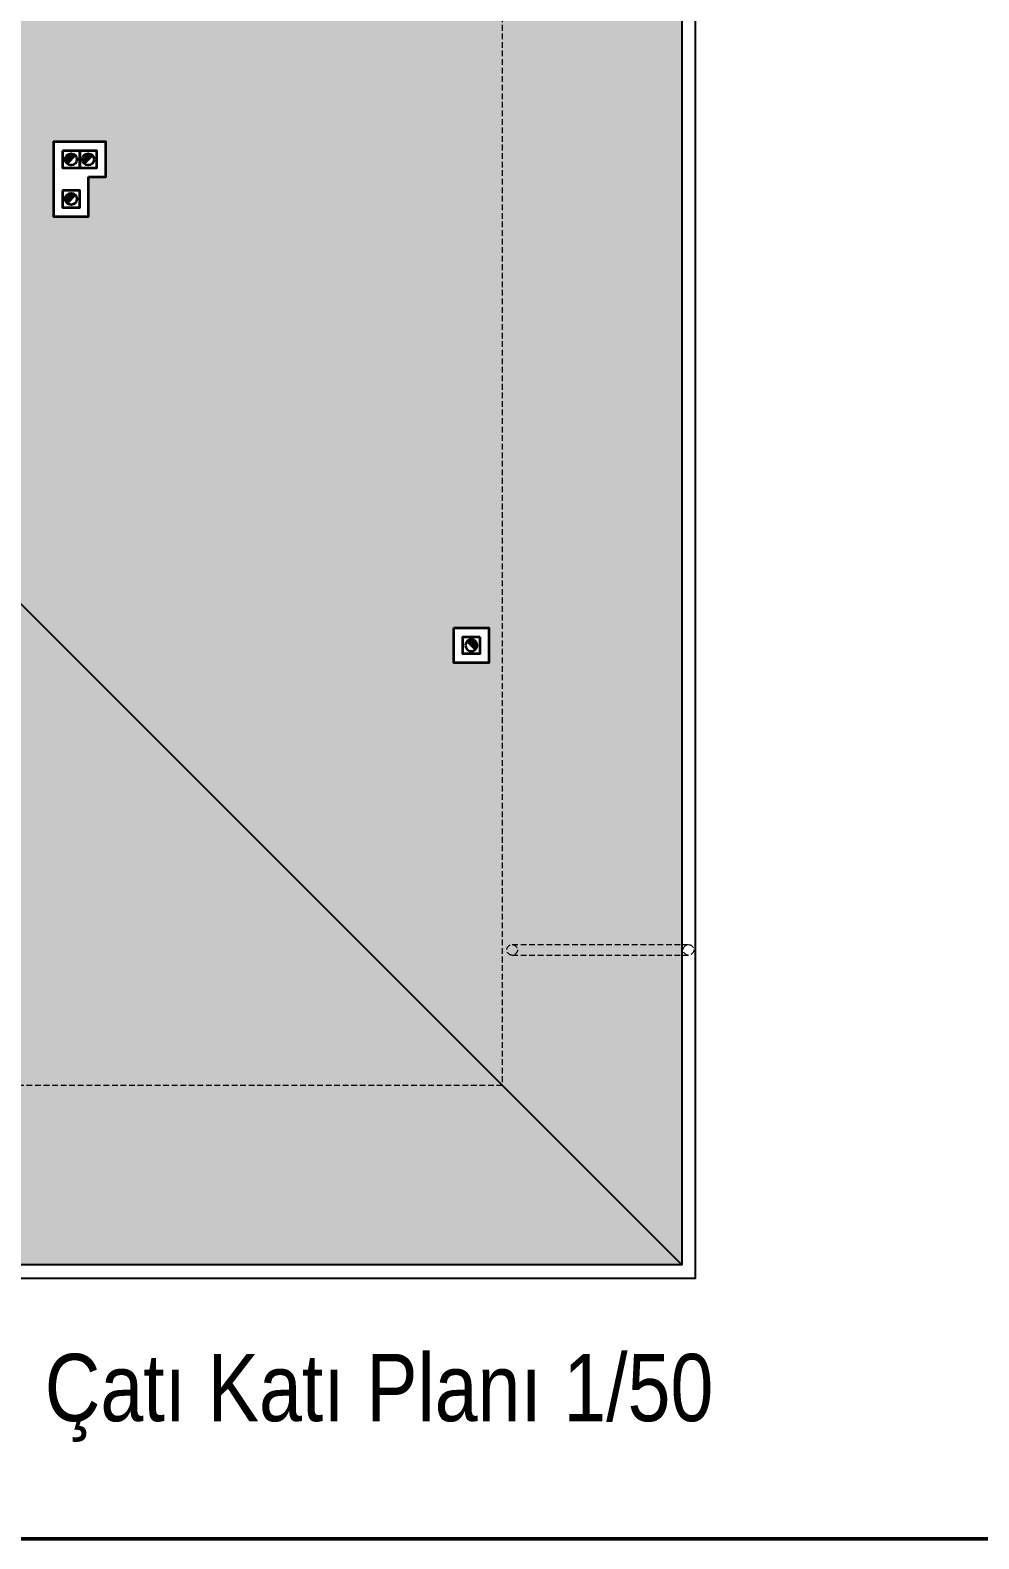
# Model space of a CAD drawing. Header units: millimetres. Extents: x 1852829 to 1882754, y -270850 to -231658.
# Drawn here: x 1870277 to 1871334, y -249346 to -247665 of the extents above; entities that cross this region are included whole.
import ezdxf

# ---------------------------------------------------------------- set-up
doc = ezdxf.new("R2010")
doc.units = ezdxf.units.MM
doc.linetypes.add('izdüşüm ön', pattern=[9.525, 6.35, -3.175])
for name, color, linetype, lineweight in [('a_duvar', 251, 'Continuous', 35), ('a_görünüş', 32, 'Continuous', 25), ('a_hatch_misc', 251, 'Continuous', 15), ('a_izdüşüm_ön', 6, 'izdüşüm ön', 9), ('a_not_text', 7, 'Continuous', 13), ('a_çerçeve_line', 7, 'Continuous', 50)]:
    doc.layers.add(name, color=color, linetype=linetype, lineweight=lineweight)
doc.styles.get("Standard").update_dxf_attribs({"font": 'ARIALN.TTF'})

# ---------------------------------------------------------------- blocks, each defined once
blk = doc.blocks.new('baca_müstakil')
at = {"layer": 'a_duvar'}
h = blk.add_hatch(color=256, dxfattribs=at)
h.dxf.hatch_style = 1
h.paths.add_polyline_path([(4.9, -4.9, 0.198912), (3, -9.5, 0.668179), (14.1, -14.1)])
blk.add_line((4.9, -4.9), (14.1, -14.1), dxfattribs=at)
blk.add_lwpolyline([(0, -19), (19, -19), (19, 0), (0, 0)], close=True, dxfattribs=at)
blk.add_circle((9.5, -9.5), 6.5, dxfattribs=at)

msp = doc.modelspace()

# ---------------------------------------------------------------- hatches: boundary and pattern name
at = {"layer": 'a_hatch_misc', "ltscale": 10}
h = msp.add_hatch(dxfattribs=at)
h.set_pattern_fill('AR-RSHKE', color=256, scale=0.15, angle=90)
h.set_pattern_definition([(90, (-86834.217, -3440.02), (-45.72, 97.155), [22.86, -19.05, 26.67, -11.43, 34.29, -15.24]), (90, (-86836.122, -3417.16), (-45.72, 97.155), [19.05, -72.39, 15.24, -22.86]), (90, (-86831.36, -3371.44), (-45.72, 97.155), [11.43, -118.11]), (180, (-86834.217, -3440.018), (-45.72, -32.385), [43.815, -139.065]), (180, (-86834.217, -3417.158), (-45.72, -32.385), [42.8625, -140.0175]), (180, (-86834.217, -3398.108), (-45.72, -32.385), [40.005, -142.875]), (180, (-86831.36, -3371.438), (-45.72, -32.385), [43.815, -139.065]), (180, (-86831.36, -3360.008), (-45.72, -32.385), [43.815, -139.065]), (180, (-86834.217, -3325.718), (-45.72, -32.385), [41.91, -140.97])])
h.paths.add_polyline_path([(1871002.7, -246621.3), (1869959.7, -247664.3), (1870064.7, -247664.3), (1870064.7, -247768.8), (1870132.7, -247768.8), (1870132.7, -247893.8), (1870062.7, -247893.8), (1870064.7, -248103.3), (1871002.7, -249041.3)])
h.paths.add_polyline_path([(1870747.7, -247395.3), (1870747.7, -247336.3), (1870787.7, -247336.3), (1870787.7, -247395.3)], flags=16)
h.paths.add_polyline_path([(1870360.7, -247789.8), (1870360.7, -247828.8), (1870341.7, -247828.8), (1870341.7, -247872.8), (1870302.7, -247872.8), (1870302.7, -247828.8), (1870302.7, -247789.8)], flags=16)
h.paths.add_polyline_path([(1870748.7, -248331.3), (1870787.7, -248331.3), (1870787.7, -248370.3), (1870748.7, -248370.3)], flags=16)
h = msp.add_hatch(dxfattribs=at)
h.set_pattern_fill('AR-RSHKE', color=256, scale=0.15)
h.set_pattern_definition([(0, (-86834.217, -3440.02), (97.155, 45.72), [22.86, -19.05, 26.67, -11.43, 34.29, -15.24]), (0, (-86811.357, -3438.113), (97.155, 45.72), [19.05, -72.39, 15.24, -22.86]), (0, (-86765.637, -3442.876), (97.155, 45.72), [11.43, -118.11]), (90, (-86834.217, -3440.018), (-32.385, 45.72), [43.815, -139.065]), (90, (-86811.357, -3440.018), (-32.385, 45.72), [42.8625, -140.0175]), (90, (-86792.307, -3440.018), (-32.385, 45.72), [40.005, -142.875]), (90, (-86765.637, -3442.876), (-32.385, 45.72), [43.815, -139.065]), (90, (-86754.207, -3442.876), (-32.385, 45.72), [43.815, -139.065]), (90, (-86719.917, -3440.018), (-32.385, 45.72), [41.91, -140.97])])
h.paths.add_polyline_path([(1870064.7, -248103.3), (1870064.7, -248343.3), (1869803.7, -248343.3), (1869803.7, -248391.3), (1869721.7, -248391.3), (1869721.7, -248343.3), (1869385.7, -248343.3), (1869385.7, -248178.3), (1868522.7, -249041.3), (1871002.7, -249041.3)])
h.paths.add_polyline_path([(1870172.7, -248326.3), (1870172.7, -248267.3), (1870212.7, -248267.3), (1870212.7, -248326.3)], flags=16)
h.paths.add_polyline_path([(1869352.7, -248326.3), (1869312.7, -248326.3), (1869312.7, -248267.3), (1869352.7, -248267.3)], flags=16)

# ---------------------------------------------------------------- linework, layer by layer
at = {"layer": 'a_duvar'}
for points in [[(1870341.7, -247828.8), (1870360.7, -247828.8), (1870360.7, -247789.8), (1870302.7, -247789.8), (1870302.7, -247828.8)], [(1870302.7, -247828.8), (1870302.7, -247872.8), (1870341.7, -247872.8), (1870341.7, -247828.8)]]:
    msp.add_lwpolyline(points, dxfattribs=at)
msp.add_lwpolyline([(1870748.7, -248331.3), (1870787.7, -248331.3), (1870787.7, -248370.3), (1870748.7, -248370.3)], close=True, dxfattribs=at)
at = {"layer": 'a_görünüş', "color": 251}
msp.add_line((1870064.7, -248103.3), (1871002.7, -249041.3), dxfattribs=at)
for points in [[(1868507.7, -246606.3), (1871017.7, -246606.3), (1871017.7, -249056.3), (1868507.7, -249056.3)], [(1868522.7, -246621.3), (1871002.7, -246621.3), (1871002.7, -249041.3), (1868522.7, -249041.3)]]:
    msp.add_lwpolyline(points, close=True, dxfattribs=at)
at = {"layer": 'a_izdüşüm_ön', "color": 251}
msp.add_lwpolyline([(1868722.7, -246821.3), (1870802.7, -246821.3), (1870802.7, -248841.3), (1868722.7, -248841.3)], close=True, dxfattribs=at)
for points in [[(1870813.7, -248684.3), (1871010.2, -248684.3)], [(1870813.7, -248696.1), (1871010.2, -248696.1)]]:
    msp.add_lwpolyline(points, dxfattribs=at)
for centre in [(1870813.7, -248690.2), (1871010.2, -248690.2)]:
    msp.add_circle(centre, 5.92, dxfattribs=at)
at = {"layer": 'a_çerçeve_line'}
msp.add_lwpolyline([(1872123.9, -249346.5), (1872123.9, -246346.5), (1853005.4, -246346.5), (1853005.4, -249346.5)], close=True, dxfattribs=at)

# ---------------------------------------------------------------- block references
at = {"layer": 'a_duvar', "rotation": 270}
for p in [(1870331.7, -247799.8), (1870350.7, -247799.8), (1870331.7, -247843.8)]:
    msp.add_blockref('baca_müstakil', p, dxfattribs=at)
at = {"layer": 'a_duvar', "xscale": -1, "rotation": 90}
msp.add_blockref('baca_müstakil', (1870758.7, -248341.3), dxfattribs=at)

# ---------------------------------------------------------------- texts
at = {"layer": 'a_not_text'}
msp.add_text('Çatı Katı Planı 1/50 ', height=75, dxfattribs=at).set_placement((1870292.8, -249215.4))

doc.saveas('drawing.dxf')
